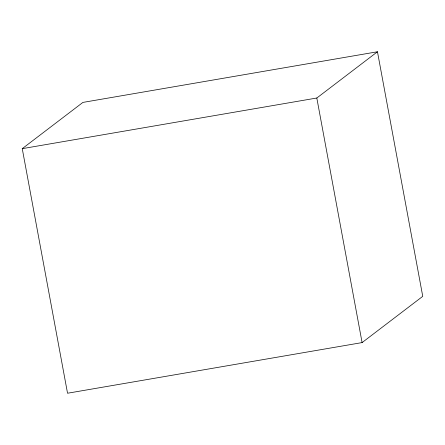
<?xml version="1.0" encoding="UTF-8"?>
<svg xmlns="http://www.w3.org/2000/svg" width="445" height="445" viewBox="0 0 445 445"><rect width="100%" height="100%" fill="white"/><g stroke="black" fill="none" stroke-linecap="round" stroke-linejoin="round"><path stroke-width="0.67" d="M22.25 148.658L82.903 102.411L377.46 51.765L422.75 296.342L362.097 342.589L67.54 393.235L22.25 148.658L316.812 98.011L377.46 51.765M316.812 98.011L362.097 342.589"/></g></svg>
